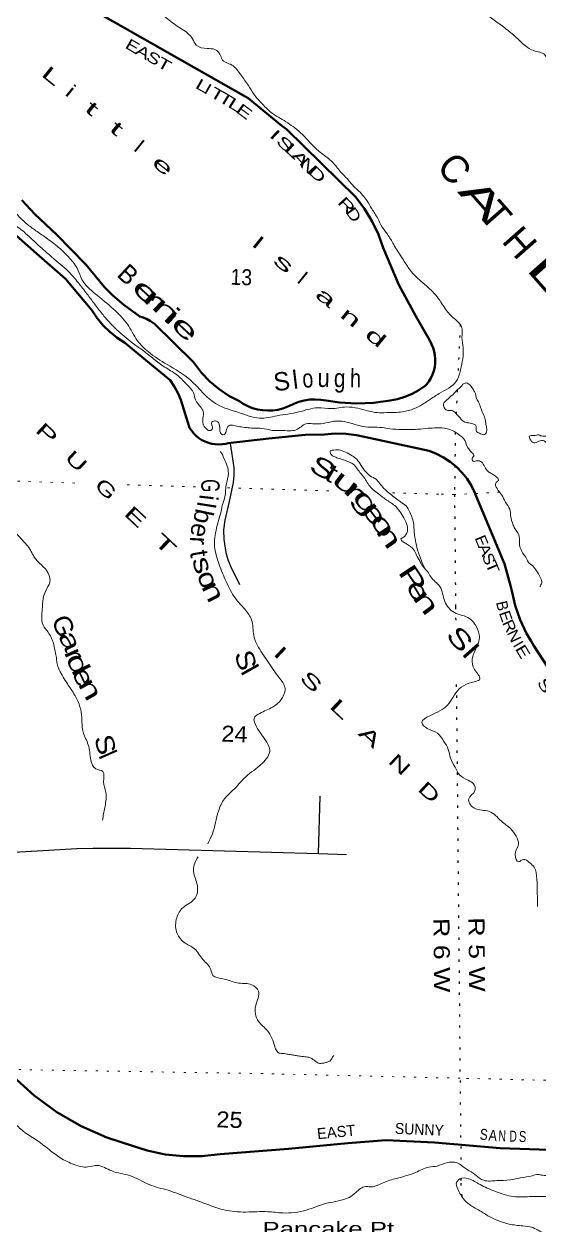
# Model space of a CAD drawing. Header units: feet. Extents: x -762378 to -505285, y -497909 to -353855.
# Drawn here: x -602896 to -597281, y -486758 to -473654 of the extents above; entities that cross this region are included whole.
import ezdxf
from ezdxf.enums import TextEntityAlignment as Align

# ---------------------------------------------------------------- set-up
doc = ezdxf.new("R2010")
doc.units = ezdxf.units.FT
doc.header["$LTSCALE"] = 80
doc.linetypes.add('DOTTED', pattern=[1.5, 0.3, -1.2])
for name, color, linetype, lineweight in [('26', 7, 'Continuous', 40), ('29', 7, 'Continuous', 25), ('39', 7, 'Continuous', 13), ('6', 7, 'DOTTED', 25), ('7', 7, 'DOTTED', 13)]:
    doc.layers.add(name, color=color, linetype=linetype, lineweight=lineweight)
for name, color, linetype in [('27', 7, 'Continuous'), ('41', 7, 'Continuous'), ('42', 7, 'Continuous')]:
    doc.layers.add(name, color=color, linetype=linetype)

msp = doc.modelspace()

# ---------------------------------------------------------------- linework, layer by layer
at = {"layer": '26'}
for points in [[(-602918.89, -475575.25), (-602777.61, -475728.78), (-602540.3, -475949.9), (-602220.33, -476278.34), (-602017.96, -476524.37), (-601927.07, -476616.74), (-601805.81, -476718.51), (-601633.53, -476844.99), (-601608.64, -476852.86), (-601561.23, -476872.09), (-601516.09, -476896.17), (-601473.72, -476924.84), (-601050.38, -477341.21), (-601038.78, -477358.06), (-600958.89, -477460.28), (-600868.76, -477553.59), (-600769.36, -477636.97), (-600661.79, -477709.5), (-600547.23, -477770.39), (-600506.91, -477796.94), (-600457.06, -477823.23), (-600404.74, -477844.15), (-600350.52, -477859.5), (-600294.99, -477869.09), (-600238.76, -477872.83), (-600182.45, -477870.66), (-600126.68, -477862.63), (-600072.05, -477848.8), (-600019.16, -477829.35), (-599968.6, -477804.47), (-599954.09, -477797.88), (-599897.71, -477776.65), (-599839.42, -477761.44), (-599779.86, -477752.4), (-599719.67, -477749.64), (-599659.53, -477753.18), (-599600.09, -477762.99), (-599455.42, -477785.47), (-599271.06, -477796.61), (-599086.54, -477788.41), (-598903.89, -477760.97), (-598823.89, -477746.31), (-598743.07, -477722.7), (-598665.16, -477690.78), (-598591.02, -477650.89), (-598521.45, -477603.47), (-598507.95, -477588.28), (-598482.08, -477554.2), (-598459.91, -477517.6), (-598441.69, -477478.88), (-598427.62, -477438.48), (-598417.84, -477396.82), (-598412.48, -477354.37), (-598411.58, -477311.59), (-598415.16, -477268.95), (-598423.18, -477226.92), (-598435.54, -477185.96), (-598452.12, -477146.51), (-598472.73, -477109.02), (-598624.26, -476842.65), (-598810.44, -476499.3), (-598980.29, -476095.18), (-599030.36, -475952.73), (-599098.63, -475807.56), (-599181.71, -475670.32), (-599278.68, -475542.52), (-600032.21, -474803.39), (-600085.56, -474764.45), (-600450.09, -474463.53), (-602082.03, -473537.33)], [(-601184.64, -477754.36), (-601213.43, -477687.3), (-601254.82, -477611.95), (-601303.86, -477541.34), (-601567.36, -477323.33), (-601801.61, -477130.43), (-601880.96, -477078.82), (-601960.95, -477014.5), (-602033.77, -476942.17), (-602098.64, -476862.63), (-602154.83, -476776.74), (-602444.27, -476435.3), (-602759.92, -476157.23), (-603074.37, -475878.07)], [(-596867.6, -481159.72), (-597336.44, -480437.82), (-597352.79, -480412.65), (-597367.42, -480387.82), (-597417.53, -480302.78), (-597487.35, -480154.21), (-597541.27, -479999.15), (-597578.68, -479839.31), (-597587.78, -479796.38), (-597657.9, -479543.03), (-597964.05, -478805.84), (-597978.88, -478769.51), (-598017.87, -478691.48), (-598064.8, -478617.95), (-598119.16, -478549.74), (-598180.35, -478487.58), (-598247.7, -478432.15), (-598320.48, -478384.07), (-598397.89, -478343.86), (-598479.07, -478311.97), (-599253.75, -478142.55), (-599270.49, -478139.39), (-599386.69, -478124.65), (-599503.79, -478122.13), (-599620.51, -478131.87), (-599829.01, -478136.46), (-600227.89, -478177.14), (-600670.95, -478228.1), (-600695.57, -478234.25), (-600733.57, -478240.31), (-600771.99, -478242.37), (-600810.42, -478240.4), (-600848.43, -478234.42), (-600885.61, -478224.5), (-600921.55, -478210.75), (-600955.86, -478193.32), (-600988.15, -478172.4), (-601018.08, -478148.21), (-601045.32, -478121.03), (-601069.57, -478091.16), (-601090.56, -478058.91), (-601184.64, -477754.36)], [(-603010.58, -485140.45), (-602783.91, -485345.55), (-602537.04, -485525.82), (-602272.68, -485679.31), (-601993.73, -485804.32), (-601703.23, -485899.49), (-601553.83, -485945.88), (-601357.38, -485987.34), (-601157.68, -486008.03), (-600956.9, -486007.74), (-600757.26, -485986.46), (-600011.02, -485927.91), (-599366.9, -485863.83), (-598948.63, -485834.11), (-598420.66, -485856.98), (-597705.76, -485921.31), (-596960.28, -485945.09)]]:
    msp.add_lwpolyline(points, dxfattribs=at)
at = {"layer": '29'}
msp.add_line((-599684, -482705.33), (-599666.6, -482078.46), dxfattribs=at)
for points in [[(-600648.97, -478230.86), (-600609.56, -478492.08), (-600607.43, -478578.33), (-600613.81, -478658.19), (-600660.65, -478862.64), (-600707.48, -479067.09), (-600720.25, -479172.51), (-600715.99, -479280.05), (-600696.84, -479419.55), (-600673.42, -479497.28), (-600643.62, -479570.75), (-600545.7, -479769.87)], [(-603252.83, -482704.81), (-602318.9, -482649.18), (-602144.35, -482647.05), (-601736.36, -482648.38)], [(-601736.36, -482648.38), (-599684, -482705.33), (-599379.43, -482715.87)]]:
    msp.add_lwpolyline(points, dxfattribs=at)
at = {"layer": '39'}
for points in [[(-602895.63, -469632.52), (-602752.05, -469717.83), (-602656.34, -469735.21), (-602577.61, -469780.11), (-602453.6, -469850.69), (-602274.29, -469947.28), (-602081.76, -470068.43), (-601893.37, -470193.46), (-601728.23, -470293.58), (-601568.82, -470385.47), (-601401.46, -470479.64), (-601271.64, -470556.44), (-601183.36, -470615.74), (-601080.98, -470673.51), (-600985.81, -470706.93), (-600912.08, -470721.54), (-600792.73, -470751.78), (-600770.69, -470752.54), (-600711.04, -470768.66), (-600681.26, -470777.73), (-600597.99, -470866.98), (-600524.35, -470943.85), (-600423.52, -471047.77), (-600319.23, -471167.88), (-600266.54, -471211.88), (-600242.29, -471206.7), (-600187, -471232.71), (-600125.42, -471250.91), (-600088.7, -471292.36), (-599992.87, -471365.97), (-599892.5, -471423.68), (-599823.99, -471474.26), (-599731.43, -471525.67), (-599641.86, -471546.84), (-599574.68, -471577.29), (-599522.26, -471629.32), (-599519.15, -471715.8), (-599507.84, -471856.79), (-599479.34, -471903.98), (-599424.19, -471994.26), (-599330.46, -472130.08), (-599249.4, -472225.28), (-599179.63, -472298), (-599113.86, -472370.57), (-599059.04, -472410.63), (-598983.9, -472443.36), (-598899.43, -472496.5), (-598807.45, -472505.71), (-598722.12, -472593.02), (-598645.88, -472712.16), (-598600.22, -472786.05), (-598513.96, -472905.54), (-598409.13, -473009.6), (-598285.99, -473106.26), (-598162, -473237.09), (-598075.2, -473340.52), (-597958.55, -473451.02), (-597880.76, -473524.01), (-597769.37, -473612.23), (-597653.85, -473696.57), (-597528.98, -473801.32), (-597429.68, -473891.13), (-597337.19, -473944.54), (-597218.38, -473990.84), (-597187.89, -474098.35), (-597197.07, -474192.44), (-597186.87, -474247.02), (-597146.41, -474296.63), (-597059.34, -474392.04), (-596954.58, -474498.1), (-596876.72, -474569.09), (-596795.06, -474646.24), (-596731.29, -474718.74), (-596642.89, -474834.29), (-596578.66, -474892.75), (-596492.78, -474964.02), (-596385, -475040.06), (-596284.77, -475101.77), (-596201.96, -475144.81), (-596138.98, -475181.14), (-596079.02, -475247.49), (-596019.26, -475319.86), (-595963.72, -475398.11), (-595898.76, -475494.76), (-595818.92, -475626.08), (-595711.02, -475758.36), (-595611.68, -475906.42), (-595547.06, -476013.1), (-595488.81, -476189.87), (-595462.16, -476411.74), (-595392.97, -476621.03), (-595327.74, -476709.65), (-595256.7, -476804.51), (-595171.9, -476907.87), (-595082.77, -477001.35), (-594912.46, -477067.5), (-594635.68, -477308.07)], [(-602959.55, -472667.36), (-602876, -472688.33), (-602735.48, -472745.41), (-602585.35, -472814.88), (-602448.98, -472875.84), (-602316.75, -472940.68), (-602215.52, -473032.56), (-602071.81, -473113.86), (-601949.32, -473170.32), (-601770.01, -473266.91), (-601643.93, -473335.55), (-601511.11, -473442.59), (-601382.5, -473555.5), (-601241.81, -473666.83), (-601108.45, -473757.82), (-601058.24, -473815.79), (-601018.38, -473883.46), (-600899.3, -473921.73), (-600815.41, -473932.66), (-600749.65, -474005.24), (-600738.64, -474035.75), (-600630.52, -474101.76), (-600531.83, -474209.62), (-600449.45, -474324.96), (-600388.49, -474421.47), (-600295.82, -474529.13), (-600184.91, -474631.39), (-600100.43, -474684.53), (-599943.43, -474788.38), (-599859.63, -474861.58), (-599751.13, -474975.81), (-599649.83, -475065.69), (-599532.64, -475160.13), (-599445.91, -475265.57), (-599370.32, -475344.51), (-599291.14, -475435.63), (-599259.95, -475462.83), (-599203.73, -475521.01), (-599159.6, -475580.79), (-599102.45, -475671.15), (-599039.77, -475775.76), (-598990.77, -475869.85), (-598933.22, -475948.17), (-598864.8, -476061.01), (-598779.08, -476196.54), (-598739.09, -476260.2), (-598672.13, -476356.92), (-598526.36, -476496.54), (-598392.42, -476629.73), (-598308.3, -476753.16), (-598219.49, -476856.66), (-598126.48, -476954.28), (-598120.51, -477075.01), (-598108.26, -477187.92), (-598136.39, -477427.98), (-598180.58, -477548.97), (-598369.79, -477687.05), (-598476.41, -477755.67), (-598640.09, -477850.44), (-598769.68, -477886.13), (-598944.48, -477894.14), (-599042.8, -477894.76), (-599255.86, -477847.21), (-599379.76, -477832.88), (-599548.89, -477851.13), (-599691.02, -477842.2), (-599899.17, -477887.22), (-600137.3, -477929.2), (-600326.74, -477954.78), (-600555.35, -477892.64), (-600678.44, -477854.23), (-600787.16, -477806.28), (-600931.8, -477692.81), (-601081.1, -477539), (-601336.2, -477369.49), (-601540.21, -477231.87), (-601660.4, -477107.19), (-601768.75, -476928.69), (-601919.71, -476764.79), (-602120.71, -476597.14), (-602263.93, -476441.54), (-602308.51, -476335.55), (-602398.51, -476207.9), (-602518.97, -476091.25), (-602655.86, -475986.08), (-602765.64, -475909.97), (-602871.29, -475829.99), (-602929.65, -475775.74), (-603005.3, -475698.81), (-603067.96, -475631.16)], [(-603072.44, -475789.62), (-603019.63, -475826.86), (-602927.75, -475898.33), (-602857.5, -475957.01), (-602748.59, -476059.2), (-602657.05, -476140.7), (-602565.43, -476220.2), (-602397.89, -476368.61), (-602293.67, -476490.73), (-602197.53, -476614.57), (-602118.81, -476719.73), (-602034.22, -476829.12), (-601954.96, -476918.23), (-601869.56, -477003.54), (-601691.94, -477150.29), (-601580.29, -477230.48), (-601466.97, -477320.77), (-601345.5, -477407.33), (-601219.88, -477490.01), (-601115.05, -477594.07), (-601047.69, -477678.76), (-601026.2, -477755.83), (-600964.85, -477840.3), (-600938.68, -477897.45), (-600947.32, -477975.49), (-600937.19, -478032.08), (-600898.67, -478079.61), (-600866.94, -478090.75), (-600842.09, -478067.51), (-600847.74, -477997.01), (-600807.19, -477984.35), (-600775.74, -478003.52), (-600762.14, -478076.3), (-600753.47, -478116.77), (-600724.09, -478137.88), (-600701.44, -478120.58), (-600687.93, -478076.86), (-600672.82, -478045.25), (-600650.31, -478031.96), (-600592.4, -478039.99), (-600526.55, -478050.31), (-600378.6, -478065.47), (-600308.4, -478065.89), (-600190.79, -478088.04), (-600096.54, -478089.29), (-600004.37, -478092.48), (-599929.82, -478083.01), (-599819.26, -478016.53), (-599744.98, -478015.08), (-599632.57, -478012.95), (-599519.41, -477988.74), (-599399.18, -477992.9), (-599315.63, -478013.87), (-599200.35, -478045.98), (-598992.09, -478057.2), (-598906.27, -478070.21), (-598774.15, -478078.8), (-598605.56, -478076.6), (-598490.81, -478064.5), (-598398.43, -478061.67), (-598282.35, -478069.71), (-598211.09, -478098.28), (-598122.87, -478159.59), (-598095.69, -478186.64), (-598065.99, -478257.97), (-598039.36, -478301.07), (-598006.51, -478338.36), (-597989.42, -478367.08), (-598006.06, -478384.58), (-597997.39, -478425.05), (-597949.02, -478418.69), (-597909.35, -478432.11), (-597834.65, -478537.14), (-597799.25, -478558.45), (-597756.11, -478588.06), (-597723.53, -478633.38), (-597748.39, -478656.62), (-597738.59, -478723.25), (-597686.78, -478793.33), (-597647.26, -478871.03), (-597599.73, -478949), (-597590.07, -479019.64), (-597561.45, -479123.07), (-597536.95, -479170.11), (-597495.36, -479245.87), (-597492.46, -479338.37), (-597472.37, -479397.32), (-597459.22, -479423.88), (-597415.22, -479487.67), (-597392.66, -479532.64), (-597361.34, -479555.82), (-597315.01, -479609.65), (-597263.81, -479697.79), (-597251.6, -479752.45), (-597258.22, -479770.3), (-597266.71, -479784.06), (-597265.11, -479796.17)], [(-597962.36, -477741.32), (-597933.92, -477790.51), (-597911.97, -477853.54), (-597895.28, -477894.29), (-597871.26, -477955.38), (-597861.06, -478009.96), (-597852.72, -478060.47), (-597856.62, -478116.57), (-597873.25, -478134.08), (-597903.24, -478131.03), (-597930.96, -478120.03), (-597962.34, -478098.86), (-597968.27, -478036.38), (-598001.66, -478015.14), (-598061.5, -478005.04), (-598112.99, -477985.18), (-598128.49, -477968.57), (-598182.57, -477906.44), (-598219.63, -477875.03), (-598239.53, -477870.32), (-598285.62, -477868.73), (-598314.73, -477839.6), (-598321.94, -477815.25), (-598317.05, -477789.31), (-598271.35, -477742.68), (-598248.57, -477721.37), (-598217.63, -477696.33), (-598167.65, -477641.82), (-598136.72, -477616.78), (-598109.59, -477585.58), (-598076.99, -477570.64), (-598045.33, -477583.78), (-598012.42, -477619.07), (-598002.87, -477633.46), (-597989.58, -477656.01), (-597980.17, -477674.42), (-597963.52, -477742.4)], [(-596922.28, -479265.7), (-596887.9, -479317.11), (-596870.64, -479460.32), (-596829.53, -479550.12), (-596791.17, -479483.15), (-596730.04, -479455.14), (-596604.92, -479612.12), (-596435.18, -479754.58), (-596306.62, -479809.25), (-596150.34, -479874.91), (-596077.87, -479867.38), (-596109.44, -479791.97), (-596242.86, -479702.99), (-596398.78, -479567.03), (-596508.16, -479478.88), (-596614.32, -479354.69), (-596723.88, -479212.31), (-596796.72, -479111.36), (-596898.67, -478981.29), (-596940.13, -478901.52), (-596989.6, -478821.47), (-597057.48, -478692.58), (-597104.81, -478608.59), (-597134.71, -478543.28), (-597145.05, -478492.71), (-597147.64, -478450.43), (-597124.45, -478417.09), (-597054.99, -478439.58), (-597002.38, -478485.59), (-596936.68, -478560.17), (-596856.75, -478629.22), (-596772.4, -478686.38), (-596666.34, -478694.06), (-596545.59, -478742.43), (-596536.43, -478708.6), (-596599.99, -478630.07), (-596669.83, -478559.36), (-596765.32, -478475.71), (-596812.2, -478437.94), (-596883.19, -478401.33), (-596947.38, -478401.12), (-597014.97, -478382.71), (-597028.25, -478360.16), (-597073.39, -478330.48), (-597155.68, -478331.65), (-597185.38, -478260.32), (-597223.57, -478202.75), (-597281.88, -478206.76), (-597338.6, -478222.88), (-597379.33, -478181.3), (-597386.4, -478152.93), (-597329.96, -478144.84), (-597289.54, -478136.2), (-597253.88, -478149.48), (-597199.78, -478151.35), (-597155.83, -478156.89)], [(-600756.27, -478319.55), (-600735.18, -478348.4), (-600714.75, -478397.31), (-600679.31, -478476.88), (-600667.85, -478553.6), (-600692.34, -478685.32), (-600698.84, -478759.42), (-600709.22, -478829.36), (-600731.55, -478896.88), (-600743.46, -478952.71), (-600759.78, -479020.44), (-600789.4, -479125.87), (-600811.08, -479233.59), (-600820.33, -479329.68), (-600805.53, -479426.61), (-600760.36, -479574.8), (-600680.33, -479760.36), (-600579.93, -479936.57), (-600475.51, -480052.67), (-600409.42, -480175.47), (-600387.03, -480344.97), (-600298.59, -480518.77), (-600178.22, -480697.68), (-600111.12, -480790.39), (-600052.24, -480888.84), (-600086.68, -481018.21), (-600202.34, -481116.65), (-600343.09, -481186.1), (-600384.52, -481224.84), (-600359.77, -481324.12), (-600266.17, -481463.94), (-600215.71, -481574.16), (-600296.85, -481719.99), (-600480.45, -481870.31), (-600590.69, -481987.01), (-600709.09, -482107.45), (-600775.8, -482241.73), (-600842.41, -482492.51), (-600892.81, -482598.97)], [(-598525.99, -479596), (-598551.28, -479564.87), (-598577.78, -479517.75), (-598617.57, -479448.08), (-598647.61, -479386.78), (-598682.66, -479355.44), (-598723.8, -479325.89), (-598772.95, -479296.07), (-598788.17, -479271.44), (-598767.73, -479260.1), (-598736.73, -479233.05), (-598715.07, -479185.59), (-598719.12, -479127.2), (-598754.43, -479043.63), (-598798.16, -478971.81), (-598854.24, -478909.61), (-598950.27, -478842.01), (-599044.16, -478770.47), (-599104.73, -478722.18), (-599145.12, -478670.56), (-599181.3, -478613.07), (-599233.25, -478547), (-599271.64, -478495.45), (-599320.18, -478447.57), (-599371.6, -478425.71), (-599413.21, -478410.21), (-599474.72, -478390), (-599516.26, -478372.5), (-599558.86, -478326.83), (-599556.39, -478312.86), (-599536.08, -478305.53), (-599461.73, -478302.07), (-599392.28, -478324.56), (-599317.41, -478365.32), (-599268.53, -478403.16), (-599218.73, -478473.18), (-599106.42, -478593.57), (-599067.02, -478615.02), (-599018.54, -478664.9), (-598972.27, -478720.73), (-598931.41, -478758.3), (-598874.78, -478804.45), (-598816.15, -478850.67), (-598775.02, -478880.22), (-598718.39, -478926.36), (-598682.68, -478997.9), (-598656.78, -479063.07), (-598645.12, -479133.78), (-598641.4, -479202.2), (-598631.6, -479268.83), (-598612.73, -479363.88), (-598525.61, -479597.03)], [(-603144.9, -478547.45), (-603139.42, -478554.45), (-603105.51, -478619.9), (-603102.94, -478722.43), (-603128.04, -478872.21), (-603131.35, -478970.52), (-603107.86, -479047.66), (-603057.92, -479113.67), (-602996.5, -479196.14), (-602946.15, -479250.1), (-602880.32, -479320.67), (-602832.24, -479382.6), (-602805.88, -479433.72), (-602781.18, -479474.75), (-602746.53, -479518.13), (-602666.87, -479595.21), (-602625.01, -479662.94), (-602613.68, -479743.68), (-602635.4, -479793.14), (-602678.78, -479890.06), (-602695.06, -480016.04), (-602702.03, -480104.18), (-602687.71, -480215.15), (-602634.03, -480289.32), (-602601.3, -480345.55), (-602578.67, -480399.89), (-602556.04, -480504.04), (-602542.46, -480567.43), (-602537.94, -480621.77), (-602519.83, -480680.63), (-602433.76, -480836.57), (-602351.71, -480961.94), (-602306.52, -481049.87), (-602272.16, -481161.54), (-602251.39, -481379.19), (-602195.87, -481517.69), (-602167.4, -481685.4), (-602114.4, -481779.63), (-602035.19, -481810.49), (-602028.88, -481921.18), (-602004.6, -482034.5), (-602003.97, -482134.96), (-602028.66, -482272.7), (-602038.97, -482340.63)], [(-598525.61, -479597.03), (-598495.26, -479629.07), (-598461.08, -479686.5), (-598362.33, -479792.35), (-598307.61, -479954.94), (-598203.32, -480075.05), (-598037.02, -480141.06), (-597963.78, -480229.96), (-597929.55, -480345.64), (-597961.38, -480457.02), (-598009.85, -480585.91), (-597983.5, -480697.29), (-597924.76, -480799.76), (-598046.74, -480847.76), (-598218.32, -480998.5), (-598277.39, -481084.83), (-598471.93, -481202.64), (-598556.65, -481276.03), (-598498.7, -481342.31), (-598388.04, -481392.34), (-598316.8, -481481.18), (-598269.6, -481569.18), (-598244.72, -481664.45), (-598195.93, -481764.56), (-598146.53, -481846.61), (-598052.23, -481906.12), (-597993.4, -481946.32), (-597979.86, -482021.1), (-598047.02, -482109.17), (-597990.15, -482207.55), (-597822.91, -482245.48), (-597690.09, -482352.51), (-597588.59, -482436.37), (-597531.04, -482514.69), (-597503.95, -482604.01), (-597541.99, -482721.2), (-597502.34, -482794.88), (-597451.3, -482768.53), (-597386.26, -482802.91), (-597333.77, -482852.94), (-597304.09, -482984.53), (-597299.34, -483141.36), (-597296.11, -483284.09)], [(-600995.43, -482742.24), (-601009.95, -482761.9), (-601046.73, -482901.23), (-601005.77, -483055.3), (-601030.46, -483193.04), (-601162.28, -483294.94), (-601230.25, -483407.08), (-601233.37, -483559.63), (-601152.92, -483672.89), (-601036.99, -483745.19), (-600944.65, -483862.88), (-600858.05, -483972.33), (-600836.1, -484035.36), (-600790.76, -484059.02), (-600687.16, -484080.68), (-600554.06, -484119.44), (-600412.19, -484136.4), (-600340.35, -484207.18), (-600369.72, -484364.84), (-600339.39, -484536.62), (-600240.5, -484638.47), (-600162, -484809.91), (-600157.68, -484823.74)], [(-600157.68, -484823.74), (-600145.81, -484848.19), (-600132.25, -484867.33), (-600112.31, -484881.69), (-600068.44, -484886.48), (-600018.99, -484895.25), (-599967.94, -484903.23), (-599929.66, -484910.4), (-599881.8, -484917.58), (-599848.3, -484921.57), (-599820.39, -484923.96), (-599790.08, -484928.75), (-599765.35, -484939.12), (-599739.83, -484955.07), (-599711.91, -484977.4), (-599693.57, -484988.57), (-599672.83, -484995.75), (-599647.31, -484994.15), (-599606.63, -484986.18), (-599575.52, -484975.01), (-599552.39, -484963.84), (-599539.63, -484940.71), (-599526.07, -484917.58), (-599517.3, -484907.21)], [(-601324.06, -486376.61), (-601532.71, -486317.16), (-601744.08, -486219.46), (-601938.97, -486168.53), (-602097.45, -486108.81), (-602198.31, -486125.41), (-602349.86, -486098.07), (-602499.86, -486024.59), (-602621.26, -485936.02), (-602769.97, -485824.42), (-602903.4, -485735.44), (-603008.5, -485639.41), (-603119.41, -485537.15), (-603179.57, -485476.81), (-603187.11, -485462.49), (-603197.92, -485425.96), (-603212.27, -485375.25), (-603236.29, -485314.16), (-603267.93, -485240.76), (-603303.37, -485161.19), (-603316.26, -485141.82)], [(-594722.34, -485948.69), (-594718.01, -485962.42), (-594713.14, -485996.73), (-594722.58, -486038.59), (-594749.71, -486069.78), (-594795, -486104.37), (-594891.54, -486171.33), (-594993.28, -486214.01), (-595090.75, -486248.8), (-595218.07, -486276.54), (-595324.81, -486288.91), (-595385.19, -486294.86), (-595505.82, -486302.74), (-595643.02, -486326.11), (-595738.08, -486348.93), (-595801.48, -486384.9), (-595872.02, -486394.51), (-595954.51, -486401.7), (-596034.86, -486404.95), (-596178.46, -486379.89), (-596252.13, -486363.28), (-596340.43, -486364.25), (-596399.08, -486378.29), (-596476.17, -486403.74), (-596557.67, -486441.09), (-596640.43, -486456.31), (-596730.74, -486457.2), (-596820.78, -486450.07), (-596999.05, -486441.89), (-597107.45, -486444.17), (-597262.02, -486446.85), (-597384.45, -486448.64), (-597558.98, -486448.63), (-597761.61, -486389.39), (-597923.7, -486317.5), (-598049.92, -486252.87), (-598144.3, -486255.63), (-598182.32, -486312.57), (-598173.52, -486349.03), (-598103.49, -486473.98), (-598039.32, -486534.45), (-597925.26, -486602.67), (-597825.03, -486664.39), (-597720.31, -486712.2), (-597607.17, -486748.26), (-597457.36, -486767.5), (-597349.69, -486787.29), (-597272.69, -486824.1), (-597190.29, -486879.18), (-597143.48, -486918.96), (-597072.44, -487013.82), (-596980.17, -487133.51), (-596928.29, -487201.59), (-596833.87, -487257.08), (-596668.49, -487290.93), (-596472.66, -487313.77), (-596285.52, -487356.4), (-596152.08, -487385.12), (-596023.76, -487387.55), (-595855.11, -487383.35), (-595667.54, -487353.68), (-595509.56, -487308.93), (-595303.15, -487255.81), (-595188.06, -487233.68), (-595081.11, -487215.29), (-594977.05, -487222.91), (-594845.27, -487241.53), (-594770.46, -487224.03), (-594665.25, -487197.54), (-594597.12, -487199.9)], [(-595444.16, -486204.47), (-595456.29, -486202.01), (-595521.23, -486223.87), (-595595.64, -486229.33), (-595656.15, -486239.28), (-595706.05, -486231.53), (-595719.87, -486225.03), (-595735.43, -486210.43), (-595749.66, -486215.96), (-595779.85, -486218.94), (-595816.91, -486187.52), (-595852.17, -486162.2), (-595909.27, -486130.1), (-595970.85, -486111.9), (-596036.05, -486141.78), (-596102.85, -486159.55), (-596181.26, -486164.87), (-596231.56, -486169.16), (-596299.49, -486160.78), (-596387.92, -486165.76), (-596495.27, -486196.19), (-596608.36, -486218.39), (-596709.29, -486236.99), (-596872.41, -486255.45), (-596914.62, -486258.01), (-596948.82, -486260.84), (-596956.57, -486252.54), (-596970.26, -486242.02), (-597026.57, -486246.1), (-597086.55, -486240.01), (-597178.38, -486226.79), (-597190.27, -486222.36), (-597254.19, -486214.12), (-597288.05, -486206.92), (-597354.72, -486220.69), (-597481.9, -486244.41), (-597594.99, -486266.61), (-597741.67, -486273.58), (-597884.01, -486270.67), (-597929.35, -486247), (-597999.74, -486192.34), (-598086.22, -486139.13), (-598174.5, -486079.84), (-598288.85, -486079.9), (-598390.32, -486114.55), (-598483.04, -486127.41), (-598627.4, -486184.69), (-598735.01, -486223.14), (-598852.38, -486253.23), (-598998.61, -486306.42), (-599126.2, -486342.18), (-599170.22, -486338.65), (-599278.78, -486405.19), (-599350.73, -486456.94), (-599591.61, -486520.91), (-599818.8, -486595.4), (-600074.63, -486626.73), (-600238.67, -486613.01), (-600475.53, -486616.87), (-600715.44, -486592.5), (-600977.25, -486503.1), (-601100.2, -486460.68), (-601324.06, -486376.61)]]:
    msp.add_spline(points, degree=3, dxfattribs=at)
at = {"layer": '6'}
for p, q in [((-598139.81, -476932.04), (-598167.18, -477532.41)), ((-598172.39, -477646.61), (-598184.15, -477904.73)), ((-598193.27, -478108.99), (-598202.23, -478789.56)), ((-598202.23, -478789.56), (-598190.57, -480013.66)), ((-598190.56, -480014.68), (-598189.11, -480167.14)), ((-598182.49, -480861.32), (-598132.5, -486107.42))]:
    msp.add_line(p, q, dxfattribs=at)
msp.add_lwpolyline([(-598133.33, -486249.33), (-598133.83, -486302.19), (-598121.78, -486448.76)], dxfattribs=at)
at = {"layer": '7'}
for p, q in [((-602343.36, -478663.03), (-603146.5, -478637.52)), ((-601026.58, -478703.26), (-601827.22, -478678.8)), ((-599573.89, -478747.65), (-600746.7, -478711.82)), ((-598374.67, -478784.29), (-598931.27, -478767.28))]:
    msp.add_line(p, q, dxfattribs=at)
for points in [[(-597708.49, -478762.29), (-598202.23, -478789.56), (-598390.92, -478783.79)], [(-594807.03, -485237.27), (-598139.46, -485157.08), (-600170.05, -485108.92), (-603314.31, -485056.98)]]:
    msp.add_lwpolyline(points, dxfattribs=at)

# ---------------------------------------------------------------- texts
at = {"layer": '27'}
for s, rotation, width, p in [('E', 329.906, 1.35, (-601803.68, -473910.49)), ('A', 329.906, 1.4, (-601693.18, -473974.53)), ('S', 329.906, 1.35, (-601574.5, -474043.31)), ('T', 330.52, 1.5, (-601459.03, -474110.1)), ('L', 330.358, 1.5, (-601038.27, -474346.4)), ('I', 330.163, 1.3, (-600945.33, -474401.39)), ('T', 330.065, 1.55, (-600881.11, -474436.75)), ('T', 328.976, 1.55, (-600788.13, -474488.51)), ('L', 327.806, 1.6, (-600683.89, -474549.72)), ('E', 323.462, 1.55, (-600596.23, -474608.08)), ('I', 316.598, 1.85, (-600229.44, -474876.73)), ('S', 316.817, 1.75, (-600158.64, -474943.74)), ('L', 316.872, 2, (-600069.83, -475023.65)), ('A', 313.258, 1.8, (-599990.79, -475093.99)), ('N', 311.873, 1.55, (-599902.52, -475174.11)), ('D', 316.368, 1.65, (-599810.66, -475270.61)), ('R', 313.28, 1.6, (-599485.05, -475605.8)), ('D', 304.244, 1.35, (-599394.74, -475703.87)), ('SUNNY', 357.52, 0.95, (-598853.95, -485763.14))]:
    msp.add_text(s, height=120, rotation=rotation, dxfattribs=dict(at, width=width)).set_placement(p)
for s, rotation, width, p in [('E', 292.553, 1.15, (-597961.16, -479318.26)), ('A', 292.553, 1.2, (-597923.05, -479413.73)), ('S', 292.553, 1.15, (-597883.15, -479513.57)), ('T', 292.553, 1.35, (-597842.88, -479601.91)), ('E', 289.174, 1.1, (-597699.38, -480135.63)), ('R', 295.171, 1.15, (-597655.72, -480247.49)), ('N', 295.171, 1.15, (-597605.42, -480356.3)), ('E', 300.507, 1.35, (-597508.22, -480532.99)), ('S', 303.002, 1.45, (-597266.19, -480904.01)), ('S', 354.858, 0.8, (-597887.38, -485829.67)), ('A', 354.858, 0.85, (-597788.57, -485840.04)), ('N', 358.173, 0.7, (-597683.5, -485845.5)), ('D', 358.173, 0.7, (-597563.98, -485849.13)), ('S', 358.173, 0.75, (-597461.43, -485852.74))]:
    msp.add_text(s, height=120, rotation=rotation, dxfattribs=dict(at, width=width)).set_placement(p, align=Align.CENTER)
for s, rotation, p in [('B', 283.173, (-597737.48, -480016.55)), ('I', 300.509, (-597557.37, -480450.56))]:
    msp.add_text(s, height=120, rotation=rotation, dxfattribs=at).set_placement(p, align=Align.CENTER)
msp.add_text('EAST', height=120, rotation=5.681, dxfattribs=at).set_placement((-599694.87, -485823.43))
at = {"layer": '41'}
for s, height, rotation, p in [('C', 300, 312.173, (-598409.72, -475224.65)), ('T', 300, 311.344, (-597944.12, -475748.33)), ('H', 300, 311.344, (-597697.06, -476029.13)), ('B', 200, 316.98, (-601894.23, -476399.91)), ('S', 200, 6.789, (-600163.17, -477661.93)), ('l', 200, 6.789, (-599956.95, -477637.38)), ('i', 200, 263.514, (-600979.41, -478781.36)), ('l', 200, 260.966, (-601003.23, -478857.73)), ('e', 200, 258.83, (-601058.23, -479088.01)), ('r', 200, 266.831, (-601085.11, -479242.51)), ('t', 200, 279.987, (-601088.02, -479413.55)), ('l', 200, 293.723, (-602085.95, -481637.78))]:
    msp.add_text(s, height=height, rotation=rotation, dxfattribs=at).set_placement(p)
for s, height, rotation, width, p in [('A', 300, 311.344, 1.8, (-598175.58, -475485.27)), ('L', 300, 311.344, 1.95, (-597434.39, -476327.67)), ('e', 200, 316.98, 1.95, (-601735.48, -476548.05)), ('r', 200, 316.98, 2.2, (-601620.49, -476655.35)), ('n', 200, 316.98, 2.05, (-601519.04, -476746.7)), ('i', 200, 316.98, 1.8, (-601388.01, -476873.8)), ('e', 200, 316.98, 1.95, (-601309.78, -476946.49)), ('o', 200, 4.89, 0.8, (-599853.94, -477625.12)), ('u', 200, 359.279, 0.9, (-599697.35, -477614.18)), ('g', 200, 359.279, 0.85, (-599518.04, -477616.43)), ('h', 200, 359.279, 0.8, (-599341.87, -477618.65)), ('S', 200, 331.02, 1.5, (-599802, -478520.7)), ('t', 200, 329.577, 1.4, (-599636.19, -478613.08)), ('G', 200, 269.382, 0.7, (-600962.46, -478618.16)), ('u', 200, 322.579, 1.9, (-599554.34, -478652.69)), ('r', 200, 313.609, 2.2, (-599430.6, -478742.56)), ('g', 200, 308.984, 1.9, (-599327.49, -478820.74)), ('e', 200, 307.003, 1.7, (-599227.92, -478954.75)), ('b', 200, 258.006, 1.05, (-601021.89, -478930.76)), ('o', 200, 308.03, 1.75, (-599139.22, -479077.66)), ('n', 200, 304.745, 1.75, (-599067.94, -479191.44)), ('s', 200, 286.763, 1.35, (-601066.31, -479498.23)), ('P', 200, 303.555, 1.7, (-598825.77, -479632.63)), ('o', 200, 292.173, 1.25, (-601015.68, -479663.61)), ('n', 200, 296.017, 1.45, (-600966.68, -479792.98)), ('e', 200, 300.856, 1.5, (-598738.5, -479787.82)), ('n', 200, 306.836, 1.8, (-598667.46, -479914.22)), ('Sl', 200, 311.405, 1.5, (-598306.69, -480329.14)), ('S', 200, 287.041, 1.2, (-600604.73, -480522.15)), ('l', 200, 299.456, 1.2, (-600539.31, -480718.55)), ('S', 200, 285.837, 1.2, (-602133.89, -481440.5))]:
    msp.add_text(s, height=height, rotation=rotation, dxfattribs=dict(at, width=width)).set_placement(p)
for s, rotation, width, p in [('G', 292.203, 1.1, (-602557.19, -480258.83)), ('a', 295.176, 1.45, (-602481.47, -480425.43)), ('r', 293.893, 1.45, (-602436.61, -480569.34)), ('d', 295.368, 1.55, (-602394.84, -480679.68)), ('e', 295.293, 1.35, (-602336.98, -480818.75)), ('n', 299.146, 1.55, (-602256.35, -480959.08))]:
    msp.add_text(s, height=200, rotation=rotation, dxfattribs=dict(at, width=width)).set_placement(p, align=Align.CENTER)
at = {"layer": '42'}
for s, rotation, width, p in [('L', 321.072, 1.85, (-602718.84, -474213.2)), ('i', 321.072, 1.4, (-602458.5, -474423.47)), ('t', 321.072, 2.15, (-602247.78, -474593.67)), ('t', 321.072, 2.15, (-601978.26, -474811.37)), ('l', 321.072, 1.2, (-601708.73, -475029.06)), ('e', 321.072, 2, (-601514.55, -475185.9)), ('I', 321.072, 1.65, (-600424.51, -476066.31)), ('s', 321.072, 2.15, (-600193.58, -476252.84)), ('l', 321.072, 1.2, (-599927.74, -476467.56)), ('a', 321.072, 1.95, (-599733.56, -476624.4)), ('n', 321.072, 1.95, (-599462.19, -476843.57)), ('d', 321.072, 1.95, (-599190.83, -477062.75)), ('P', 316.809, 1.75, (-602784.05, -478096.2)), ('U', 316.809, 1.6, (-602461.99, -478398.53)), ('G', 316.809, 1.5, (-602138.21, -478702.48)), ('E', 316.809, 1.75, (-601816.15, -479004.81)), ('T', 316.809, 2, (-601499.26, -479302.29)), ('I', 316.809, 1.85, (-600189.49, -480531.84)), ('S', 316.809, 1.75, (-599900.16, -480803.45)), ('L', 316.809, 2, (-599578.1, -481105.79)), ('A', 316.809, 1.8, (-599261.21, -481403.27)), ('N', 316.809, 1.6, (-598935.7, -481708.84)), ('D', 316.809, 1.6, (-598613.64, -482011.17))]:
    msp.add_text(s, height=150, rotation=rotation, dxfattribs=dict(at, width=width)).set_placement(p)
at = {"layer": '42', "width": 1.4}
msp.add_text('Pancake Pt', height=150, dxfattribs=at).set_placement((-600296.35, -486874.05))
at = {"layer": '6', "width": 1.25}
for s, p in [('R 6 W', (-598432.14, -483409.29)), ('R 5 W', (-598050.29, -483401.48))]:
    msp.add_text(s, height=175, rotation=270.546, dxfattribs=at).set_placement(p)
at = {"layer": '7'}
for s, width, p in [('13', 0.9, (-600646.22, -476498.38)), ('24', 1.1, (-600746.73, -481482.97)), ('25', 1.1, (-600800.67, -485691.47))]:
    msp.add_text(s, height=175, rotation=358.018, dxfattribs=dict(at, width=width)).set_placement(p)

doc.saveas('drawing.dxf')
